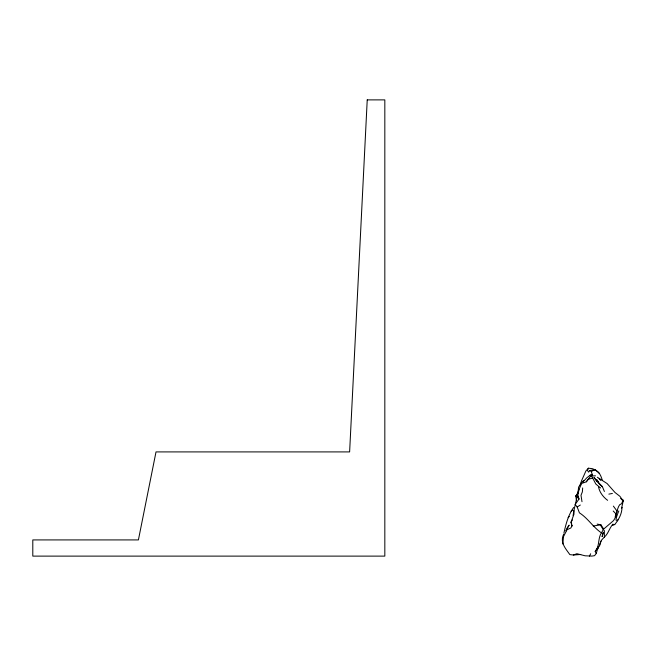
<?xml version="1.0" encoding="UTF-8"?>
<svg xmlns="http://www.w3.org/2000/svg" width="656" height="656" viewBox="0 0 656 656"><rect width="100%" height="100%" fill="white"/><g stroke="black" fill="none" stroke-linecap="round" stroke-linejoin="round"><path stroke-width="0.98" d="M599.272 545.571L601.691 539.954L604.356 537.1L604.365 530.515M584.193 480.438L582.52 481.496L578.592 487.129C577.854 496.912 574.344 505.833 573.131 515.608M563.635 534.304C559.716 542.389 565.587 548.547 569.859 554.615L573.426 555.017L576.87 553.713L585.119 555.796L591.843 556.099L594.566 555.673L596.255 553.475L595.189 551.425C599.887 546.153 597.665 538.445 601.404 532.869C593.098 527.219 587.866 518.166 579.42 512.844L577.173 506.981L575.123 504.415L579.018 499.085L577.813 494.829L579.199 489.048L581.626 483.456L586.267 481.832L591.515 475.042L591.064 474.559L586.907 477.716L584.02 480.815M582.667 487.957L582.364 491.91L580.995 495.272L581.995 501.709M562.84 544.004L563.52 536.567L567.055 529.712L570.9 527.957L572.311 525.128M563.914 533.139C565.841 524.193 568.276 515.001 573.647 507.457M614.738 524.529L612.392 525.013L614.738 524.529C618.698 519.7 622.044 513.64 621.986 507.301L621.617 508.064L623.2 501.061L620.847 498.462L623.069 500.093L621.658 503.693L619.715 504.685C616.287 509.433 617.189 515.952 613.483 520.659L603.7 529.056L601.404 532.869M615.943 520.126L616.804 515.919L618.829 510.926M599.535 546.095L600.822 541.036M603.274 532.27L602.085 536.616L603.176 533.041M579.994 485.555L581.06 481.914M576.444 500.495L575.829 496.166L577.764 493.173L578.912 489.261M596.255 553.475L598.198 546.883L595.189 551.425M616.779 512.123L615.156 516.83L616.804 515.919M588.366 468.195L587.53 470.475L588.588 472.115L590.015 470.459L594.279 469.745L595.771 470.09L592.294 468.646L588.366 468.195L585.906 470.975L581.347 481.225M597.87 548.883L598.92 546.399M612.655 524.898L612.991 524.111C609.334 527.973 608.473 533.574 604.356 537.1M577.288 494.558L578.133 492.787M589.424 556.116L590.671 553.762M572.368 519.913L571.007 522.258L571.934 526.161M588.957 478.437L586.267 481.832M577.764 493.173L575.829 496.166L576.804 495.091M591.343 475.493L592.212 474.37L591.286 471.574L590.015 470.459M568.104 517.715L569.277 516.403M593.18 525.997L600.945 524.833L603.7 529.056M571.081 511.122L572.573 510.024M577.173 506.981L580.314 505.038M591.286 471.574L593.787 470.131M618.559 519.527L616.763 520.495L617.394 520.766M588.826 479.134L592.663 478.035L595.837 484.046L600.552 487.957M608.866 494.124L612.376 493.443M573.426 555.017L580.749 554.484M597.149 524.103L600.945 524.833M594.279 469.745C599.133 471 601.076 475.985 602.315 480.331M595.492 475.83L592.548 475.92L592.212 474.37M582.52 481.496L583.627 482.062M594.885 469.516L599.559 473.517M597.337 477.248L607.112 483.546L614.926 492.418L619.953 496.354L623.2 501.061L623.069 500.093M607.62 500.323C603.192 497.084 599.51 492.279 598.51 486.785M604.397 491.475L602.405 486.678L599.871 484.53L593.975 477.453L596.804 481.274M600.576 479.946L599.174 478.536L600.429 480.118M613.196 511.008L616.419 514.329M590.129 475.239L590.908 476.059M596.501 480.454L602.405 486.678M591.195 475.387L592.663 478.035M613.376 506.104L617.05 511.122M596.771 479.503L598.707 482.357M600.552 525.259L603.331 529.818M577.075 494.886L579.018 499.085M571.663 523.693L571.007 522.258L573.984 514.156L573.893 510.647M576.927 496.879L576.435 495.042L576.755 497.789M367.229 99.884L349.623 451.91L156.013 451.91L138.408 539.921L32.8 539.921L32.8 556.116L384.826 556.116L384.826 99.884L367.229 99.884M567.407 527.555L565.931 530.917L569.162 525.128L567.407 527.555"/></g></svg>
